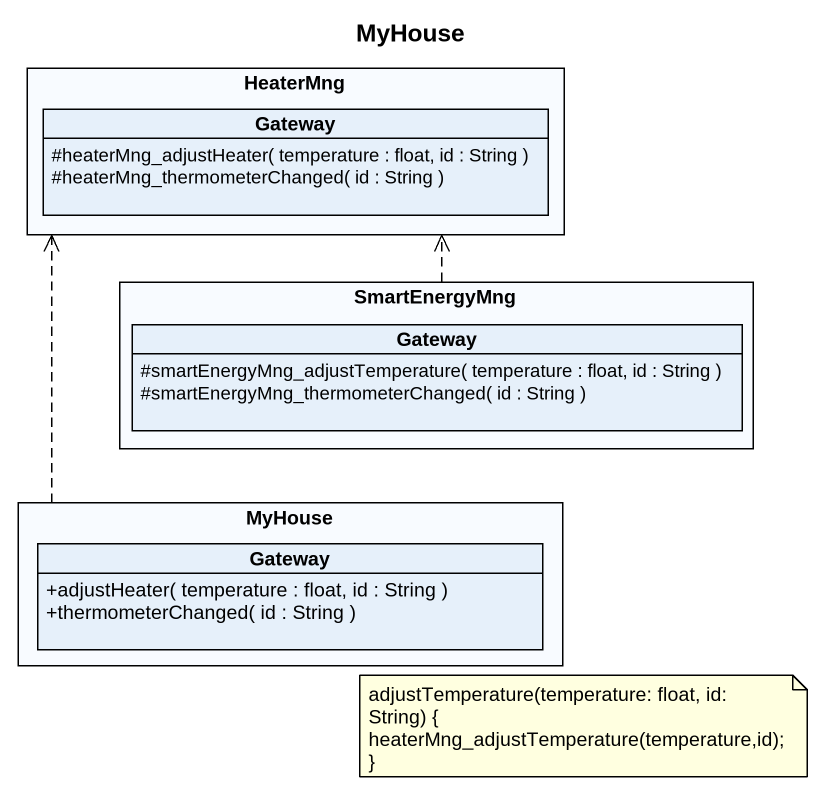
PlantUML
@startuml
title MyHouse
hide circle
hide empty members
skinparam classAttributeIconSize 0
rectangle HeaterMng {
  class Gateway {
    #heaterMng_adjustHeater( temperature : float, id : String )
    #heaterMng_thermometerChanged( id : String )
  }
}
rectangle SmartEnergyMng {
  class "Gateway" as Gateway_2 {
    #smartEnergyMng_adjustTemperature( temperature : float, id : String )
    #smartEnergyMng_thermometerChanged( id : String )
  }
}
rectangle MyHouse {
  class "Gateway" as Gateway_3 {
    +adjustHeater( temperature : float, id : String )
    +thermometerChanged( id : String )
  }
}
SmartEnergyMng .up.> HeaterMng
MyHouse .up.> HeaterMng
note as N1
  adjustTemperature(temperature: float, id: String) {
  heaterMng_adjustTemperature(temperature,id);
  ~}
end note
@enduml
